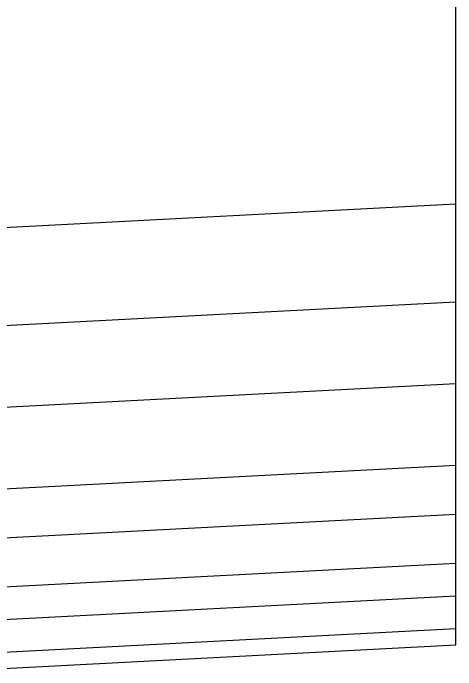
# Model space of a CAD drawing. Header units: millimetres. Extents: x 309 to 11345, y -1340 to 1318.
# Drawn here: x 10485.441 to 10486.804, y -631.915 to -629.894 of the extents above; entities that cross this region are included whole.
import ezdxf

# ---------------------------------------------------------------- set-up
doc = ezdxf.new("R2010")
doc.units = ezdxf.units.MM
doc.header["$LTSCALE"] = 16.335
doc.linetypes.add('HIDDEN', pattern=[0.2, 0.1, -0.1])
doc.layers.get('0').update_dxf_attribs({"linetype": 'CONTINUOUS'})
doc.layers.add('DEFAULT_2', color=8, linetype='HIDDEN')

msp = doc.modelspace()

# ---------------------------------------------------------------- linework, layer by layer
at = {"color": 7, "linetype": 'Continuous'}
for p, q in [((10486.8039, -631.8375), (10486.8039, -372.1421)), ((10486.8039, -630.4817), (10485.2735, -630.5619)), ((10486.8039, -631.0347), (10485.2717, -631.115)), ((10486.8039, -631.4369), (10485.2701, -631.5173)), ((10486.8039, -631.6883), (10485.3618, -631.7638)), ((10486.8039, -631.8391), (10485.3595, -631.9148))]:
    msp.add_line(p, q, dxfattribs=at)
at = {"layer": 'DEFAULT_2', "color": 8, "linetype": 'HIDDEN'}
for p, q in [((10486.8039, -630.7833), (10485.3548, -630.8593)), ((10486.8039, -631.2861), (10485.3556, -631.362)), ((10486.8039, -631.5877), (10485.3574, -631.6635)), ((10486.8039, -631.7888), (10485.3584, -631.8646))]:
    msp.add_line(p, q, dxfattribs=at)

doc.saveas('drawing.dxf')
